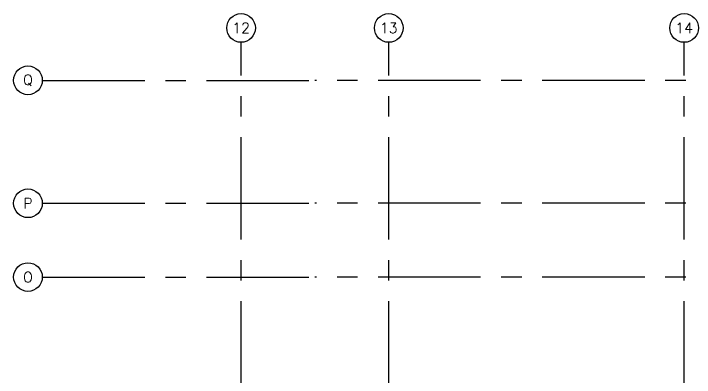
# Model space of a CAD drawing. Extents: x 417866231.7 to 417866328.5, y 43498046.7 to 43498124.2.
# Drawn here: x 417866231.69 to 417866248.29, y 43498115.36 to 43498124.24 of the extents above; entities that cross this region are included whole.
import ezdxf
from ezdxf.enums import TextEntityAlignment as Align

# ---------------------------------------------------------------- set-up
doc = ezdxf.new("R2010")
doc.units = 0
doc.header["$MEASUREMENT"] = 0
doc.linetypes.add('CENTERX2', pattern=[4, 2.5, -0.5, 0.5, -0.5])
for name, color, linetype in [('AX', 9, 'CONTINUOUS'), ('AX-CR', 7, 'CONTINUOUS'), ('AX-TXT', 2, 'CONTINUOUS'), ('AXES', 11, 'CENTERX2')]:
    doc.layers.add(name, color=color, linetype=linetype)
doc.styles.add('ROMANS', font='ROMANS.shx', dxfattribs={"width": 0.6})

# ---------------------------------------------------------------- blocks, each defined once
blk = doc.blocks.new('AXU')
at = {"layer": 'AX-CR'}
blk.add_circle((0, 350), 350, dxfattribs=at)
at = {"layer": 'AX-TXT', "style": 'ROMANS'}
blk.add_attdef('AX', text='', height=250, dxfattribs=at).set_placement((0, 350), align=Align.MIDDLE)
blk = doc.blocks.new('AXL')
at = {"layer": 'AX-CR'}
blk.add_circle((-350, 0), 350, dxfattribs=at)
at = {"layer": 'AX-TXT', "style": 'ROMANS'}
blk.add_attdef('AX', text='', height=250, dxfattribs=at).set_placement((-350, 0), align=Align.MIDDLE)

msp = doc.modelspace()

# ---------------------------------------------------------------- linework, layer by layer
at = {"layer": 'AXES'}
for p, q in [((417866237.239, 43498046.724), (417866237.239, 43498123.537)), ((417866240.839, 43498046.724), (417866240.839, 43498123.537)), ((417866248.039, 43498046.724), (417866248.039, 43498123.537)), ((417866232.394, 43498122.609), (417866239.039, 43498122.609)), ((417866307.079, 43498122.609), (417866239.039, 43498122.609)), ((417866232.394, 43498119.609), (417866239.039, 43498119.609)), ((417866307.079, 43498119.609), (417866239.039, 43498119.609)), ((417866232.394, 43498117.809), (417866239.039, 43498117.809)), ((417866307.079, 43498117.809), (417866239.039, 43498117.809))]:
    msp.add_line(p, q, dxfattribs=at)

# ---------------------------------------------------------------- block references
at = {"layer": 'AX', "xscale": 0.0009999871253967285, "yscale": 0.001000002026557922, "zscale": 0.001}
for name, p, values in [('AXU', (417866237.239, 43498123.537), {'AX': '12'}), ('AXU', (417866237.239, 43498123.537), {'AX': '12'}), ('AXU', (417866240.839, 43498123.537), {'AX': '13'}), ('AXU', (417866240.839, 43498123.537), {'AX': '13'}), ('AXL', (417866232.394, 43498122.609), {'AX': 'Q'}), ('AXL', (417866232.394, 43498119.609), {'AX': 'P'}), ('AXL', (417866232.394, 43498117.809), {'AX': 'O'})]:
    msp.add_blockref(name, p, dxfattribs=at).add_auto_attribs(values)
at = {"layer": 'AXES', "xscale": 0.0009999871253967285, "yscale": 0.001000002026557922, "zscale": 0.001}
for p, values in [((417866237.239, 43498123.537), {'AX': '12'}), ((417866237.239, 43498123.537), {'AX': '12'}), ((417866240.839, 43498123.537), {'AX': '13'}), ((417866240.839, 43498123.537), {'AX': '13'}), ((417866248.039, 43498123.537), {'AX': '14'})]:
    msp.add_blockref('AXU', p, dxfattribs=at).add_auto_attribs(values)

doc.saveas('drawing.dxf')
